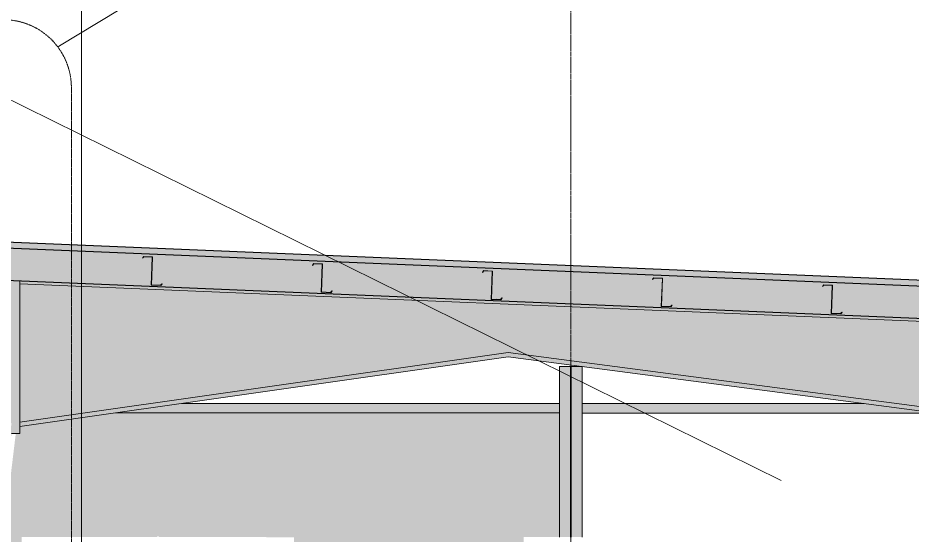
# Model space of a CAD drawing. Header units: inches. Extents: x 21380 to 98133, y -290 to 853.
# Drawn here: x 31545.6 to 31860.9, y 294.7 to 477 of the extents above; entities that cross this region are included whole.
import ezdxf

# ---------------------------------------------------------------- set-up
doc = ezdxf.new("R2010")
doc.units = ezdxf.units.IN
doc.header["$MEASUREMENT"] = 0
for name, pattern in [('Dash Dot 3_16_', [0.3125, 0.1875, -0.0625, 0, -0.0625]), ('Grid Line 1_2_', [0.875, 0.5, -0.125, 0.125, -0.125]), ('Hidden 1_8_', [0.1875, 0.125, -0.0625])]:
    doc.linetypes.add(name, pattern=pattern)
for name, color, linetype, lineweight in [('A-ANNO-IDEN', 131, 'Continuous', 9), ('A-ANNO-SYMB', 150, 'Continuous', 9), ('A-CLNG', 13, 'Continuous', 9), ('A-CLNG-PATT', 13, 'Continuous', 25), ('A-ROOF', 132, 'Continuous', 9), ('G-ANNO-SYMB', 111, 'Continuous', 9), ('I-WALL', 2, 'Continuous', 9), ('S-BEAM', 12, 'Continuous', 9), ('S-COLS', 52, 'Continuous', 9), ('S-GRID', 1, 'Continuous', 9)]:
    doc.layers.add(name, color=color, linetype=linetype, lineweight=lineweight)
pattern_1 = [(45, (22011.012, 102), (-19.007, 19.007), []), (45, (22011.012, 130.8), (-19.007, 19.007), [])]

# ---------------------------------------------------------------- blocks, each defined once
blk = doc.blocks.new('Girt_Z - 10_D-V75-Building Section - North_South looking East _ Fitness Center')
at = {"layer": 'S-BEAM'}
h = blk.add_hatch(dxfattribs=at)
h.set_pattern_fill('FP_26', color=256, style=0, pattern_type=2)
h.set_pattern_definition(pattern_1)
h.paths.add_polyline_path([(21240.43, 382.64), (21240.93, 383.19), (21240.85, 383.27), (21240.38, 382.75), (21237.24, 382.88), (21237.05, 382.78)], flags=0)
h.paths.add_polyline_path([(21237.05, 382.78), (21237.17, 382.96), (21237.57, 392.58), (21237.46, 392.58), (21237.31, 389.03)], flags=0)
h.paths.add_polyline_path([(21234.03, 392.27), (21234.5, 392.79), (21237.39, 392.67), (21237.39, 392.77), (21234.46, 392.9), (21233.95, 392.34)], flags=0)
at = {"layer": 'S-BEAM', "lineweight": 15}
for p, q in [((21234.46, 392.9), (21233.95, 392.34)), ((21233.95, 392.34), (21234.03, 392.27)), ((21234.03, 392.27), (21234.5, 392.79)), ((21237.39, 392.77), (21234.46, 392.9)), ((21234.5, 392.79), (21237.39, 392.67)), ((21237.46, 392.58), (21237.05, 382.78)), ((21237.17, 382.96), (21237.57, 392.58)), ((21237.05, 382.78), (21240.43, 382.64)), ((21240.38, 382.75), (21237.24, 382.88)), ((21240.85, 383.27), (21240.38, 382.75)), ((21240.43, 382.64), (21240.93, 383.19)), ((21240.93, 383.19), (21240.85, 383.27))]:
    blk.add_line(p, q, dxfattribs=at)
for centre, radius, start, end in [((21237.38, 392.59), 0.187, 357.6141, 87.6141), ((21237.38, 392.59), 0.0782, 357.6141, 85.4913), ((21237.25, 382.96), 0.0782, 177.6141, 264.5717)]:
    blk.add_arc(centre, radius, start, end, dxfattribs=at)
blk = doc.blocks.new('Girt_Z - 10_D-V76-Building Section - North_South looking East _ Fitness Center')
at = {"layer": 'S-BEAM', "lineweight": 15}
for p, q in [((21294.41, 390.4), (21293.9, 389.85)), ((21293.9, 389.85), (21293.98, 389.77)), ((21293.98, 389.77), (21294.45, 390.29)), ((21297.34, 390.28), (21294.41, 390.4)), ((21294.45, 390.29), (21297.34, 390.17)), ((21297.41, 390.09), (21297, 380.28)), ((21297.12, 380.46), (21297.52, 390.08)), ((21297, 380.28), (21300.37, 380.14)), ((21300.33, 380.25), (21297.19, 380.38)), ((21300.8, 380.77), (21300.33, 380.25)), ((21300.37, 380.14), (21300.88, 380.7)), ((21300.88, 380.7), (21300.8, 380.77))]:
    blk.add_line(p, q, dxfattribs=at)
for centre, radius, start, end in [((21297.33, 390.09), 0.187, 357.6141, 87.6141), ((21297.33, 390.09), 0.0782, 357.6141, 85.4913), ((21297.2, 380.46), 0.0782, 177.6141, 264.5717)]:
    blk.add_arc(centre, radius, start, end, dxfattribs=at)
blk = doc.blocks.new('Girt_Z - 10_D-V77-Building Section - North_South looking East _ Fitness Center')
at = {"layer": 'S-BEAM'}
h = blk.add_hatch(dxfattribs=at)
h.set_pattern_fill('FP_26', color=256, style=0, pattern_type=2)
h.set_pattern_definition(pattern_1)
h.paths.add_polyline_path([(21360.32, 377.64), (21360.83, 378.2), (21360.75, 378.27), (21360.28, 377.76), (21357.14, 377.89), (21356.95, 377.78)], flags=0)
h.paths.add_polyline_path([(21356.95, 377.78), (21357.07, 377.97), (21357.47, 387.58), (21357.36, 387.59)], flags=0)
h.paths.add_polyline_path([(21353.93, 387.27), (21354.4, 387.79), (21357.29, 387.67), (21357.29, 387.78), (21354.35, 387.9), (21353.85, 387.35)], flags=0)
at = {"layer": 'S-BEAM', "lineweight": 15}
for p, q in [((21354.35, 387.9), (21353.85, 387.35)), ((21357.29, 387.78), (21354.35, 387.9)), ((21353.85, 387.35), (21353.93, 387.27)), ((21353.93, 387.27), (21354.4, 387.79)), ((21354.4, 387.79), (21357.29, 387.67)), ((21357.36, 387.59), (21356.95, 377.78)), ((21357.07, 377.97), (21357.47, 387.58)), ((21356.95, 377.78), (21360.32, 377.64)), ((21360.28, 377.76), (21357.14, 377.89)), ((21360.75, 378.27), (21360.28, 377.76)), ((21360.32, 377.64), (21360.83, 378.2)), ((21360.83, 378.2), (21360.75, 378.27))]:
    blk.add_line(p, q, dxfattribs=at)
for centre, radius, start, end in [((21357.28, 387.59), 0.187, 357.6141, 87.6141), ((21357.28, 387.59), 0.0782, 357.6141, 85.4913), ((21357.15, 377.96), 0.0782, 177.6141, 264.5717)]:
    blk.add_arc(centre, radius, start, end, dxfattribs=at)
blk = doc.blocks.new('Girt_Z - 10_D-V78-Building Section - North_South looking East _ Fitness Center')
at = {"layer": 'S-BEAM'}
h = blk.add_hatch(dxfattribs=at)
h.set_pattern_fill('FP_26', color=256, style=0, pattern_type=2)
h.set_pattern_definition(pattern_1)
h.paths.add_polyline_path([(21420.27, 375.15), (21420.78, 375.7), (21420.7, 375.77), (21420.22, 375.26), (21417.09, 375.39), (21416.9, 375.29)], flags=0)
h.paths.add_polyline_path([(21416.9, 375.29), (21417.02, 375.47), (21417.42, 385.09), (21417.31, 385.09)], flags=0)
h.paths.add_polyline_path([(21413.88, 384.78), (21414.35, 385.29), (21417.23, 385.17), (21417.24, 385.28), (21414.3, 385.4), (21413.8, 384.85)], flags=0)
at = {"layer": 'S-BEAM', "lineweight": 15}
for p, q in [((21414.3, 385.4), (21413.8, 384.85)), ((21413.8, 384.85), (21413.88, 384.78)), ((21413.88, 384.78), (21414.35, 385.29)), ((21417.24, 385.28), (21414.3, 385.4)), ((21414.35, 385.29), (21417.23, 385.17)), ((21417.31, 385.09), (21416.9, 375.29)), ((21417.02, 375.47), (21417.42, 385.09)), ((21416.9, 375.29), (21420.27, 375.15)), ((21420.22, 375.26), (21417.09, 375.39)), ((21420.7, 375.77), (21420.22, 375.26)), ((21420.27, 375.15), (21420.78, 375.7)), ((21420.78, 375.7), (21420.7, 375.77))]:
    blk.add_line(p, q, dxfattribs=at)
for centre, radius, start, end in [((21417.23, 385.09), 0.0782, 357.6141, 85.4913), ((21417.23, 385.09), 0.187, 357.6141, 87.6141), ((21417.09, 375.47), 0.0782, 177.6141, 264.5717)]:
    blk.add_arc(centre, radius, start, end, dxfattribs=at)
blk = doc.blocks.new('Girt_Z - 10_D-V79-Building Section - North_South looking East _ Fitness Center')
at = {"layer": 'S-BEAM', "lineweight": 15}
for p, q in [((21474.25, 382.91), (21473.74, 382.35)), ((21473.74, 382.35), (21473.82, 382.28)), ((21473.82, 382.28), (21474.3, 382.79)), ((21477.18, 382.78), (21474.25, 382.91)), ((21474.3, 382.79), (21477.18, 382.67)), ((21477.25, 382.59), (21476.85, 372.79)), ((21476.96, 372.97), (21477.36, 382.59)), ((21476.85, 372.79), (21480.22, 372.65)), ((21480.17, 372.76), (21477.03, 372.89)), ((21480.64, 373.28), (21480.17, 372.76)), ((21480.22, 372.65), (21480.72, 373.2)), ((21480.72, 373.2), (21480.64, 373.28))]:
    blk.add_line(p, q, dxfattribs=at)
for centre, radius, start, end in [((21477.18, 382.6), 0.187, 357.6141, 87.6141), ((21477.18, 382.6), 0.0782, 357.6141, 85.4913), ((21477.04, 372.97), 0.0782, 177.6141, 264.5717)]:
    blk.add_arc(centre, radius, start, end, dxfattribs=at)
blk = doc.blocks.new('W-Wide Flange-Column - W10X33-1406876-Building Section - North_South looking East _ Fitness Center')
at = {"layer": 'S-COLS', "linetype": 'Hidden 1_8_'}
for p, q in [((21384.9, 294), (21384.9, 354.09)), ((21385.21, 354.09), (21385.21, 294)), ((21384.9, 280.93), (21384.9, 290.52)), ((21385.21, 290.52), (21385.21, 280.93)), ((21384.9, 278), (21384.9, 280.66)), ((21385.21, 280.66), (21385.21, 278)), ((21384.9, 37.11), (21384.9, 250)), ((21385.21, 250), (21385.21, 37.11)), ((21384.9, 32.5), (21384.9, 34.89)), ((21385.21, 34.89), (21385.21, 32.5)), ((21384.9, 28.5), (21384.9, 31.5)), ((21385.21, 31.5), (21385.21, 28.5)), ((21384.9, 1), (21384.9, 4)), ((21385.21, 4), (21385.21, 1))]:
    blk.add_line(p, q, dxfattribs=at)
blk = doc.blocks.new('columns and girder2 - one-1334686-Building Section - North_South looking East _ Fitness Center')
at = {"layer": 'S-BEAM'}
h = blk.add_hatch(color=256, dxfattribs=at)
h.paths.add_polyline_path([(22306.55, 294.85), (22306.55, 296.38), (22142.86, 324.52), (22023.34, 317.62), (22023.28, 316.13), (22143.14, 322.95), (22298.08, 296.31)], flags=0)
h.paths.add_polyline_path([(22020.28, 316.09), (22020.34, 317.59), (21599.75, 328.15), (21599.68, 326.66), (22020.18, 316.09)], flags=0)
h.paths.add_polyline_path([(21596.69, 326.89), (21596.75, 328.39), (21362.99, 359.02), (21190.8, 334.44), (21190.8, 332.92), (21363, 357.5), (21596.59, 326.9)], flags=0)
h.paths.add_polyline_path([(22359.55, 334.51), (22359.55, 335.68), (22356.23, 335.82), (22356.17, 335.65), (22356.17, 334.65)], flags=0)
h.paths.add_polyline_path([(22355.93, 334.66), (22355.85, 335.83), (22309.55, 337.76), (22309.55, 336.59), (22348.41, 334.97)], flags=0)
h.paths.add_polyline_path([(22306.55, 336.72), (22306.55, 337.89), (22024.67, 349.55), (22024.69, 348.46), (22259.34, 338.68)], flags=0)
h.paths.add_polyline_path([(22021.63, 348.59), (22021.68, 349.76), (21601.38, 367.27), (21601.33, 366.1), (22020.18, 348.65)], flags=0)
h.paths.add_polyline_path([(21598.33, 366.23), (21598.38, 367.4), (21190.8, 384.38), (21190.8, 383.21), (21596.59, 366.3)], flags=0)
h.paths.add_polyline_path([(21187.8, 383.33), (21187.8, 384.5), (21135.05, 386.7), (21135.05, 387.03), (21134.3, 387.06), (21134.3, 385.56), (21174.8, 383.87)], flags=0)
h = blk.add_hatch(color=256, dxfattribs=at)
h.paths.add_polyline_path([(21137.18, 0), (21148.04, 0), (21187.8, 330.48), (21187.8, 333.23), (21135.8, 333.23), (21135.8, 144), (21137.18, 144), (21137.18, 17.85)], flags=0)
h.paths.add_polyline_path([(22356.31, 0), (22358.05, 0), (22358.05, 116.82), (22357.66, 116.82), (22357.66, 134.82), (22358.05, 134.82), (22358.05, 295.12), (22309.55, 295.12), (22309.55, 292.37), (22349.36, 0), (22350.85, 0)], flags=0)
h.paths.add_polyline_path([(22309.55, 296.12), (22358.05, 296.12), (22358.05, 324.33), (22354.04, 324.33), (22354.04, 324.68), (22355.41, 324.68), (22355.81, 324.9), (22355.93, 325.2), (22355.93, 334.66), (22309.55, 336.59), (22309.55, 296.33)], flags=0)
h.paths.add_polyline_path([(22306.55, 296.38), (22306.55, 336.72), (22024.63, 348.46), (22023.34, 317.64), (22143.14, 324.47), (22298.08, 297.83)], flags=0)
h.paths.add_polyline_path([(22020.34, 317.59), (22021.63, 348.59), (21601.33, 366.1), (21599.75, 328.16), (22020.18, 317.59)], flags=0)
h.paths.add_polyline_path([(22356.69, 324.68), (22358.05, 324.68), (22358.05, 334.57), (22356.17, 334.62), (22356.24, 325.02), (22356.32, 324.83)], flags=0)
h.paths.add_polyline_path([(21596.75, 328.39), (21598.33, 366.23), (21190.8, 383.21), (21190.8, 334.44), (21363, 359.02), (21596.59, 328.41)], flags=0)
h.paths.add_polyline_path([(21174.8, 334.23), (21187.8, 334.23), (21187.8, 383.33), (21135.8, 385.5), (21135.8, 334.23), (21136.06, 334.23)], flags=0)
h = blk.add_hatch(color=256, dxfattribs=at)
h.paths.add_polyline_path([(22309.55, 292.37), (22309.55, 337.76), (22306.55, 337.89), (22306.55, 292.37)], flags=0)
h.paths.add_polyline_path([(22023.18, 313.74), (22024.65, 349.64), (22021.68, 349.76), (22020.18, 313.87)], flags=0)
h.paths.add_polyline_path([(21599.59, 324.39), (21601.38, 367.27), (21598.38, 367.4), (21596.59, 324.51)], flags=0)
h.paths.add_polyline_path([(21190.8, 330.48), (21190.8, 384.38), (21187.8, 384.5), (21187.8, 330.48)], flags=0)
for p, q in [((21190.8, 330.48), (21190.8, 384.38)), ((21190.8, 383.21), (21598.33, 366.23)), ((21362.99, 359.02), (21190.8, 334.44)), ((21190.8, 332.92), (21363, 357.5)), ((21596.75, 328.39), (21362.99, 359.02)), ((21363, 357.5), (21596.69, 326.89)), ((21187.8, 330.48), (21190.8, 330.48))]:
    blk.add_line(p, q, dxfattribs=at)
blk = doc.blocks.new('Girt_Z - 10_D-1223979-Building Section - North_South looking East _ Fitness Center')
at = {"layer": 'S-BEAM'}
h = blk.add_hatch(color=256, dxfattribs=at)
h.paths.add_polyline_path([(21514.25, 337.69), (21488.49, 341.06), (21389.03, 341.06), (21389.03, 337.69), (21484.67, 337.69)], flags=0)
h.paths.add_polyline_path([(21329.73, 337.74), (21381.07, 337.74), (21381.07, 341.06), (21247.82, 341.06), (21224.55, 337.74)], flags=0)
for p, q in [((21247.82, 341.06), (21381.07, 341.06)), ((21389.03, 341.06), (21488.49, 341.06)), ((21389.03, 337.69), (21514.25, 337.69))]:
    blk.add_line(p, q, dxfattribs=at)

msp = doc.modelspace()

# ---------------------------------------------------------------- hatches: boundary and pattern name
at = {"layer": 'A-CLNG-PATT', "lineweight": 9}
h = msp.add_hatch(dxfattribs=at)
h.set_pattern_fill('FP_25', color=256, style=0, pattern_type=2)
h.set_pattern_definition([(161.57, (22011.972, 102.96), (-7.6802237, -0.0009796), [0, -54.643, 6.067, 0]), (18.43, (22010.052, 102.96), (-7.6802237, 0.0009796), [0, -54.643, 6.067, 0]), (108.43, (22011.972, 102.96), (3.8382953, -19.2013653), [18.211, -42.499]), (71.57, (22010.052, 102.96), (3.8382953, 19.2013653), [18.211, -42.499])])
h.paths.add_polyline_path([(32726.17, 335.22), (32726.17, 346.48), (31490.54, 397.96), (31490.54, 386.7), (32614.83, 339.86)], flags=0)
at = {"layer": 'A-ROOF'}
msp.add_hatch(color=256, dxfattribs=at).paths.add_polyline_path([(32791.3, 343.84), (32791.3, 345.84), (31475.95, 400.65), (31475.95, 398.65), (32769.77, 344.74)], flags=0)
at = {"layer": 'I-WALL', "lineweight": 5}
h = msp.add_hatch(color=256, dxfattribs=at)
h.paths.add_polyline_path([(31592.92, 281.37), (31592.92, 282.95), (31593.11, 282.88), (31593.22, 281.73), (31593.07, 281.55)], flags=0)
h.paths.add_polyline_path([(31592.92, 281.37), (31593.33, 281.67), (31593.3, 281.58), (31593.23, 281.55)], flags=0)
h.paths.add_polyline_path([(31534.64, 246), (31594.47, 246), (31594.35, 250), (31547.42, 250), (31547.42, 278), (31593.55, 278), (31593.47, 280.92), (31593.6, 281.37), (31592.92, 281.37), (31593.65, 281.58), (31593.72, 281.83), (31594.05, 281.83), (31594.05, 281.99), (31594.49, 281.99), (31594.54, 284.83), (31594.28, 285.02), (31594.04, 285.42), (31594.04, 285.89), (31594.17, 286.3), (31594.17, 289.69), (31594.68, 289.69), (31594.68, 290.5), (31594.04, 290.5), (31594.04, 289.81), (31593.86, 289.81), (31593.86, 290.5), (31546.92, 290.56), (31546.92, 294), (31594.72, 294.01), (31594.74, 294.26), (31594.92, 294.44), (31595.16, 294.19), (31595.17, 294), (31642.92, 293.94), (31642.92, 290.5), (31595.98, 290.5), (31595.98, 289.81), (31595.79, 289.81), (31595.79, 290.5), (31595.16, 290.5), (31595.16, 289.69), (31595.67, 289.69), (31595.7, 286.11), (31595.83, 285.66), (31595.7, 285.2), (31595.34, 284.86), (31595.35, 284.78), (31595.36, 281.99), (31595.79, 281.99), (31595.79, 281.55), (31596.56, 281.48), (31597.09, 281.37), (31600.61, 281.37), (31600.61, 282.87), (31600.73, 282.87), (31600.73, 282.31), (31602.42, 282.22), (31602.42, 281.94), (31600.73, 281.94), (31600.79, 281.37), (31601.23, 281.37), (31601.23, 278), (31604.68, 278.04), (31603.59, 280.87), (31603.7, 281.09), (31603.46, 281.45), (31603.83, 281.71), (31604.13, 281.41), (31604.34, 281.62), (31607.53, 280.26), (31608.04, 279.69), (31608.29, 278.93), (31736.56, 280.98), (31736.56, 290.5), (31723.92, 290.56), (31723.96, 294), (31736.56, 294), (31736.56, 337.74), (31580.05, 337.74), (31546.29, 332.92), (31546.29, 330.48), (31544.81, 330.48), (31534.81, 247.4)], flags=0)
h.paths.add_polyline_path([(31665.86, 246), (31703.48, 246), (31708.77, 250), (31627.53, 250), (31630.44, 246), (31646.49, 246)], flags=0)
h.paths.add_polyline_path([(31601.23, 246), (31630.05, 246), (31627.12, 250), (31601.23, 250), (31601.23, 247.4)], flags=0)
h.paths.add_polyline_path([(31736.56, 246), (31736.56, 250), (31709.19, 250), (31703.9, 246), (31733.64, 246)], flags=0)
h.paths.add_polyline_path([(31617.44, 278), (31736.56, 278), (31736.56, 280.58), (31608.28, 278.6), (31608.23, 278), (31612.6, 278)], flags=0)
h.paths.add_polyline_path([(31606.38, 278.47), (31606.34, 278.53), (31606.25, 278.62), (31606.35, 278.48)], flags=0)
h.paths.add_polyline_path([(31606.2, 278.9), (31606.36, 278.99), (31606.27, 278.99), (31606.2, 278.92)], flags=0)
h.paths.add_polyline_path([(31606.6, 278.93), (31606.5, 279.02), (31606.59, 278.93)], flags=0)
h.paths.add_polyline_path([(31596.92, 281.37), (31596.57, 281.83), (31596.73, 282.88), (31596.92, 282.95), (31596.92, 281.58)], flags=0)
h.paths.add_polyline_path([(31596.92, 281.37), (31596.51, 281.67), (31596.61, 281.67), (31596.73, 281.55)], flags=0)
h.paths.add_polyline_path([(31600.73, 283.07), (31600.73, 283.43), (31602.42, 283.34), (31602.42, 283.07)], flags=0)
h.paths.add_polyline_path([(31595.41, 285.73), (31595.35, 285.81), (31595.4, 285.73)], flags=0)
at = {"layer": 'S-COLS', "lineweight": 5}
h = msp.add_hatch(color=256, dxfattribs=at)
h.paths.add_polyline_path([(31736.56, 1), (31743.15, 1), (31743.15, 4), (31736.56, 4)], flags=0)
h.paths.add_polyline_path([(31743.15, 28.5), (31743.15, 31.5), (31736.56, 31.5), (31736.56, 28.5)], flags=0)
h.paths.add_polyline_path([(31736.56, 32.5), (31743.15, 32.5), (31743.15, 34.87), (31736.56, 34.88), (31736.56, 32.5)], flags=0)
h.paths.add_polyline_path([(31736.98, 37.11), (31744.53, 37.12), (31744.53, 250), (31736.56, 250), (31736.56, 37.11)], flags=0)
h.paths.add_polyline_path([(31736.56, 278), (31744.53, 278), (31744.53, 280.7), (31736.56, 280.58), (31736.56, 278.6)], flags=0)
h.paths.add_polyline_path([(31736.56, 280.89), (31744.53, 281.09), (31744.53, 290.5), (31736.56, 290.5), (31736.56, 280.9)], flags=0)
h.paths.add_polyline_path([(31736.56, 294), (31744.53, 294), (31744.53, 354.09), (31736.56, 354.09), (31736.56, 296.24)], flags=0)

# ---------------------------------------------------------------- linework, layer by layer
at = {"layer": 'A-ANNO-IDEN', "color": 153}
msp.add_line((31814.75, 313.87), (31254.67, 590.29), dxfattribs=at)
at = {"layer": 'A-ANNO-SYMB'}
for p, q in [((31560.26, 467.11), (31659.36, 527.35)), ((31559.69, 466.68), (31560.26, 467.11))]:
    msp.add_line(p, q, dxfattribs=at)
at = {"layer": 'A-ANNO-SYMB', "linetype": 'Dash Dot 3_16_'}
msp.add_line((31564.42, -45.66), (31564.42, 452.37), dxfattribs=at)
msp.add_arc((31540.42, 452.37), 24, 0, 90, dxfattribs=at)
at = {"layer": 'A-CLNG', "lineweight": 25}
for p, q in [((32726.17, 346.48), (31490.54, 397.96)), ((31490.54, 386.7), (32726.17, 335.22))]:
    msp.add_line(p, q, dxfattribs=at)
at = {"layer": 'A-ROOF', "lineweight": 25}
for p, q in [((32791.3, 345.84), (31475.95, 400.65)), ((31475.95, 398.65), (32791.3, 343.84))]:
    msp.add_line(p, q, dxfattribs=at)
at = {"layer": 'G-ANNO-SYMB'}
msp.add_line((31568.01, 737.16), (31568.01, -79.66), dxfattribs=at)
at = {"layer": 'I-WALL'}
msp.add_line((31736.56, 337.74), (31580.05, 337.74), dxfattribs=at)
at = {"layer": 'S-COLS'}
for p, q in [((31736.56, 354.09), (31744.53, 354.09)), ((31736.56, 294), (31736.56, 354.09)), ((31744.53, 294), (31744.53, 354.09))]:
    msp.add_line(p, q, dxfattribs=at)
at = {"layer": 'S-GRID', "linetype": 'Grid Line 1_2_'}
msp.add_line((31740.54, -273.16), (31740.54, 738.66), dxfattribs=at)
msp.add_line((31740.54, -273.16), (31740.54, 738.66), dxfattribs=at)

# ---------------------------------------------------------------- block references
at = {"layer": 'S-BEAM'}
for name in ['Girt_Z - 10_D-V75-Building Section - North_South looking East _ Fitness Center', 'Girt_Z - 10_D-V76-Building Section - North_South looking East _ Fitness Center', 'Girt_Z - 10_D-V77-Building Section - North_South looking East _ Fitness Center', 'columns and girder2 - one-1334686-Building Section - North_South looking East _ Fitness Center', 'Girt_Z - 10_D-V78-Building Section - North_South looking East _ Fitness Center', 'Girt_Z - 10_D-V79-Building Section - North_South looking East _ Fitness Center', 'Girt_Z - 10_D-1223979-Building Section - North_South looking East _ Fitness Center']:
    msp.add_blockref(name, (10355.49, 0), dxfattribs=at)
at = {"layer": 'S-COLS', "linetype": 'Hidden 1_8_'}
msp.add_blockref('W-Wide Flange-Column - W10X33-1406876-Building Section - North_South looking East _ Fitness Center', (10355.49, 0), dxfattribs=at)

doc.saveas('drawing.dxf')
